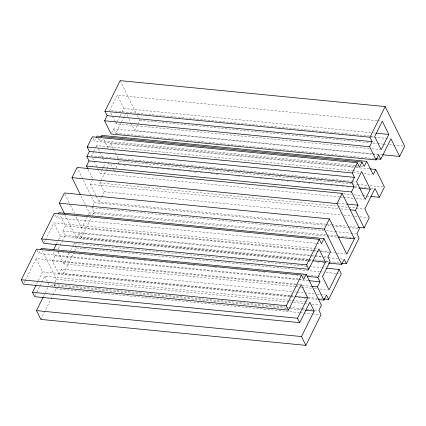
<?xml version="1.0" encoding="UTF-8"?>
<svg xmlns="http://www.w3.org/2000/svg" width="426" height="426" viewBox="0 0 426 426"><rect width="100%" height="100%" fill="white"/><g stroke="black" fill="none" stroke-linecap="round" stroke-linejoin="round"><path stroke-width="0.32" stroke-dasharray="2.13 1.6" d="M24.058 282.992L24.942 281.213M25.235 280.617L36.141 258.651L295.884 284.073M298.418 278.966L38.675 253.545L40.369 250.142M44.325 242.165L45.199 240.413M45.486 239.833L53.889 222.905L313.627 248.331M316.161 243.225L56.424 217.803L58.112 214.395M358.154 167.019L94.444 141.208L96.138 137.806M376.999 120.675L117.262 95.254L109.658 110.574L369.395 135.995M93.518 151.853L91.542 155.825L351.285 181.252M93.8 151.289L95.77 147.316M96.052 146.746L96.617 145.612L352.387 170.65M354.922 165.544L99.151 140.505L100.275 138.237M36.561 284.121L38.01 281.203M38.297 280.617L42.648 271.868L36.141 258.651M56.589 243.784L58.341 240.248M58.634 239.657L60.391 236.121L53.889 222.905M62.169 241.313L65.093 235.424L62.926 231.014L65.46 225.908L59.805 214.416M111.655 132.864L113.625 128.892L372.042 154.191M369.289 148.562L116.16 123.785L117.038 122.017M117.331 121.431L119.669 116.719M119.962 116.128L121.719 112.592M122.012 112.006L123.764 108.47L117.262 95.254M35.252 295.527L39.597 286.773M39.89 286.192L41.626 282.688M41.918 282.108L44.815 276.272L288.029 300.08M289.579 296.746L58.921 274.168L52.419 260.952L54.954 255.845L52.787 251.441M58.367 248.97L59.826 246.026M60.119 245.44L61.877 241.904M95.935 195.518L90.44 184.362L92.98 179.255M353.276 167.253L110.723 143.509L108.188 148.615L103.097 138.274M374.209 158.594L115.792 133.301L123.327 118.124M123.615 117.544L125.35 114.04M339.469 196.865L100.216 173.446L102.187 169.473M102.469 168.909L103.316 167.205M103.593 166.641L105.286 163.233M43.548 296.363L45.023 293.392M45.316 292.8L48.559 286.267M101.649 196.876L104.184 191.769L99.849 182.956L100.717 181.21M101.005 180.624L106.798 168.952M107.091 168.371L109.12 164.282M54.933 286.581L53.852 284.382L54.698 282.678M54.975 282.113L56.386 279.275L42.382 250.807M58.921 274.168L61.456 269.062L292.114 291.64M295.314 286.597L63.991 263.955L69.204 253.454M70.652 250.536L72.393 247.032M72.681 246.446L74.129 243.534L308.754 266.495M307.327 261.005L76.664 238.427L79.199 233.32L309.862 255.898M312.396 250.792L81.733 228.214L87.293 217.02M88.464 214.661L89.343 212.893L80.668 195.273M92.57 215.162L94.045 212.191L91.878 207.787L92.719 206.088M93.001 205.518L94.412 202.68L77.356 168.025M40.811 319.42L50.753 299.393M51.045 298.802L52.803 295.266M53.096 294.675L56.019 288.785L55.204 287.135M290.319 295.655L63.623 273.465L73.645 253.278M74.827 250.903L76.297 247.937L74.129 243.534M308.062 259.913L81.366 237.724L91.388 217.537M325.805 224.172L99.114 201.983L101.367 197.44M114.322 171.343L117.704 164.537M117.986 163.967L119.392 161.129L118.524 159.372M372.532 153.786L134.6 130.494L137.417 124.823M137.699 124.254L139.675 120.281L136.469 113.774M377.665 120.744L380.966 121.064M123.764 108.47L370.945 132.662M373.591 132.923L375.572 133.114M370.056 136.059L374.023 136.448M371.131 136.874L373.778 137.135M374.438 137.199L389.636 138.684M139.675 120.281L370.332 142.859M372.974 143.12L376.941 143.509M377.601 143.573L382.889 144.089M383.549 144.153L386.856 144.478M389.497 144.739L392.804 145.058M393.464 145.122L403.379 146.097M371.935 148.823L380.524 149.664M373.192 153.85L381.787 154.691M372.702 154.255L377.329 154.707M355.588 165.607L357.568 165.805M360.87 166.124L362.856 166.321M355.923 167.514L369.8 168.872M353.047 170.714L360.321 171.428M353.388 172.621L359.336 173.201M363.964 173.654L371.893 174.431M351.945 181.316L355.912 181.705M119.392 161.129L351.375 183.84M352.036 183.904L356.663 184.357M357.323 184.421L367.239 185.39M369.88 185.651L383.096 186.945M354.528 186.471L357.829 186.796M360.476 187.051L368.405 187.829M371.051 188.09L373.693 188.345M107.927 163.493L109.253 163.621M113.215 164.01L114.535 164.138M118.503 164.527L120.483 164.724M123.79 165.048L125.771 165.24M129.738 165.629L131.059 165.757M135.026 166.145L136.347 166.273M140.314 166.662L142.295 166.859M145.601 167.178L147.582 167.375M151.549 167.764L152.87 167.892M156.837 168.281L158.158 168.408M162.125 168.797L163.446 168.925M167.413 169.314L169.394 169.511M173.361 169.899L174.681 170.027M178.648 170.416L179.969 170.544M189.224 171.449L191.205 171.646M194.506 171.966L196.492 172.163M200.454 172.551L201.78 172.679M211.03 173.584L213.016 173.781M216.317 174.101L218.304 174.298M238.129 176.236L239.449 176.369M259.94 178.372L261.26 178.505M265.228 178.888L266.548 179.021M281.751 180.507L283.072 180.635M287.039 181.023L288.359 181.156M298.275 182.126L299.595 182.253M303.562 182.642L304.883 182.77M308.845 183.159L310.171 183.292M320.08 184.261L321.406 184.389M325.368 184.778L326.694 184.905M330.656 185.294L331.982 185.422M335.944 185.811L337.93 186.008M341.892 186.396L343.212 186.524M347.179 186.913L348.5 187.041M354.448 187.626L358.415 188.01M343.66 193.793L351.594 194.57M354.235 194.826L362.164 195.603M362.83 195.667L366.131 195.992M366.791 196.056L370.098 196.381M340.129 196.929L342.77 197.19M343.431 197.254L353.346 198.223M355.992 198.484L363.921 199.261M338.18 203.255L346.109 204.033M99.849 182.956L337.115 206.184M337.775 206.248L355.625 207.994M356.285 208.058L364.214 208.836M90.44 184.362L338.287 208.618M340.928 208.878L348.862 209.656M104.184 191.769L341.45 214.992M344.096 215.252L352.025 216.03M354.672 216.286L357.313 216.546M359.959 216.802L367.888 217.579M326.47 224.236L331.093 224.688M331.758 224.752L346.956 226.243M349.602 226.499L357.531 227.276M94.412 202.68L325.07 225.258M327.716 225.519L331.678 225.908M332.339 225.972L347.541 227.457M348.202 227.521L358.117 228.496M91.878 207.787L323.856 230.493M326.502 230.754L334.431 231.531M335.092 231.595L350.294 233.081M350.955 233.15L356.243 233.666M94.045 212.191L326.683 234.966M327.349 235.03L337.259 235.999M337.919 236.063L353.122 237.554M353.782 237.617L357.749 238.006M89.343 212.893L337.845 237.218M316.822 243.289L320.128 243.613M314.287 248.395L317.594 248.72M65.46 225.908L316.609 250.493M321.236 250.946L329.165 251.723M313.057 250.855L319.005 251.436M319.665 251.5L328.92 252.41M329.58 252.474L345.443 254.024M62.926 231.014L321.342 256.314M323.989 256.569L327.29 256.894M310.522 255.962L314.489 256.351M315.149 256.415L322.418 257.128M323.078 257.192L327.706 257.645M328.366 257.709L337.621 258.614M340.262 258.875L343.569 259.194M65.093 235.424L308.312 259.226M308.972 259.296L312.274 259.615M314.92 259.876L323.51 260.717M326.156 260.973L328.797 261.234M308.722 259.977L312.029 260.302M325.906 261.66L339.788 263.018M60.391 236.121L307.572 260.318M308.232 260.382L312.199 260.771M307.987 261.069L311.289 261.394M317.237 261.974L319.223 262.166M322.525 262.491L323.851 262.618M324.511 262.682L327.812 263.007M309.414 266.564L321.316 267.725M321.976 267.789L325.938 268.178M76.297 247.937L319.516 271.745M320.176 271.809L323.483 272.129M326.124 272.39L336.039 273.359M336.7 273.423L340.001 273.748M302.689 274.743L304.67 274.935M307.316 275.196L317.226 276.165M317.887 276.229L321.854 276.618M57.414 251.894L58.735 252.022M62.697 252.41L64.022 252.543M67.984 252.927L69.31 253.06M73.272 253.449L75.258 253.64M79.22 254.029L80.546 254.157M84.508 254.546L85.834 254.673M89.795 255.062L91.116 255.195M95.083 255.584L97.064 255.776M101.031 256.164L102.352 256.292M106.319 256.681L107.64 256.809M111.607 257.197L112.927 257.331M116.894 257.714L118.875 257.911M122.182 258.236L124.163 258.428M128.13 258.816L129.451 258.944M133.418 259.333L134.738 259.461M138.706 259.849L140.026 259.982M143.993 260.371L145.974 260.563M149.941 260.952L151.262 261.079M155.229 261.468L156.55 261.596M160.517 261.985L161.837 262.118M165.805 262.501L167.785 262.698M171.753 263.087L173.073 263.215M177.035 263.603L178.361 263.731M187.61 264.637L189.597 264.834M192.898 265.158L194.884 265.35M214.709 267.288L216.69 267.485M236.521 269.424L237.841 269.557M258.332 271.559L259.652 271.692M263.619 272.081L264.94 272.209M280.143 273.694L281.464 273.827M285.425 274.211L286.751 274.344M296.661 275.313L297.987 275.441M303.275 275.957L304.595 276.091M299.079 279.035L302.385 279.355M54.954 255.845L298.168 279.653M298.834 279.717L308.083 280.622M298.525 284.334L300.511 284.525M52.419 260.952L295.633 284.76M296.294 284.824L299.6 285.148M302.242 285.404L310.836 286.245M295.974 286.661L301.262 287.183M301.922 287.246L311.832 288.216M314.479 288.477L317.12 288.732M319.766 288.993L327.695 289.771M294.76 291.901L296.741 292.092M297.401 292.156L304.01 292.806M304.675 292.87L314.585 293.839M317.232 294.1L319.873 294.355M320.533 294.419L325.16 294.872M290.979 295.724L294.281 296.043M308.163 297.401L316.752 298.243M317.413 298.312L322.7 298.828M42.648 271.868L294.457 296.512M290.239 296.81L294.206 297.199M298.834 297.652L300.154 297.779M304.121 298.168L305.442 298.301M308.089 298.557L317.338 299.462M288.69 300.144L304.553 301.693M305.213 301.762L309.18 302.146M56.386 279.275L291.011 302.242M293.652 302.497L307.535 303.855M312.162 304.308L320.091 305.085M53.852 284.382L285.83 307.087M286.496 307.151L288.477 307.348M289.137 307.412L301.693 308.642M302.353 308.706L305.66 309.031M306.321 309.095L312.269 309.675M314.915 309.936L318.217 310.256M286.416 308.307L49.15 285.079L47.701 282.145M290.383 308.696L300.958 309.729M301.619 309.793L304.26 310.053M56.019 288.785L299.233 312.593M299.899 312.657L303.2 312.982M303.86 313.046L311.795 313.824M312.455 313.887L319.724 314.596M120.164 80.636L136.176 113.183M126.799 114.637L127.667 116.399M128.822 118.747L130.558 122.273M130.846 122.858L134.6 130.494M110.787 112.869L114.748 120.915M115.031 121.49L116.16 123.785M113.625 128.892L115.792 133.301M110.723 143.509L113.321 148.796M113.614 149.382L118.236 158.781M97.794 137.752L99.151 140.505M110.856 164.298L112.586 167.817M112.879 168.408L113.747 170.171M92.82 137.907L94.444 141.208M96.617 145.612L97.192 146.789M98.347 149.137L99.503 151.486M99.796 152.077L102.394 157.359M102.682 157.95L104.418 161.47M92.703 158.174L93.858 160.527M94.146 161.113L97.905 168.749M98.193 169.335L100.216 173.446M88.171 169.484L92.692 178.68M96.223 196.109L99.114 201.983M64.97 194.144L70.173 204.72M70.466 205.305L74.513 213.527M75.956 216.467L81.733 228.214M79.199 233.32L81.366 237.724M65.103 214.933L76.664 238.427M54.794 214.496L56.424 217.803M58.053 251.888L63.991 263.955M61.456 269.062L63.623 273.465M37.051 250.238L38.675 253.545M44.815 276.272L47.414 281.559"/><path stroke-width="0.64" d="M35.981 285.287L32.504 292.289L34.671 296.693L299.702 322.636L297.534 318.233L307.673 297.806L301.171 284.595L288.493 310.123L23.467 284.179L21.3 279.775L36.508 249.141L301.539 275.079L303.706 279.488L306.241 274.381L41.21 248.438L40.651 249.572M318.659 299.59L323.946 300.112L317.445 286.895L319.979 281.788L317.812 277.385L325.416 262.065L318.914 248.848L308.775 269.275L43.745 243.331L41.578 238.927L54.256 213.394L319.282 239.337L321.449 243.741L323.984 238.635L58.958 212.696L58.394 213.831M64.528 213.756L59.326 203.186L64.395 192.973L329.42 218.911L346.764 254.157L354.368 238.837L337.025 203.596L342.099 193.383L77.069 167.439L71.999 177.653L80.381 194.687M87.889 168.909L86.473 166.039L89.007 160.932L86.84 156.528L89.375 151.422L87.208 147.018L92.277 136.805L357.308 162.743L359.475 167.152L362.009 162.045L96.984 136.102L96.42 137.236M376.195 158.786L380.817 159.239L378.65 154.835L376.115 159.942L111.09 133.998L104.588 120.782L107.123 115.68L104.956 111.271L120.164 80.636L385.189 106.58L404.7 146.225L399.631 156.438L382.447 154.755M101.122 136.538L101.686 135.399L366.711 161.342L373.213 174.559L375.748 169.452L369.8 168.872M53.665 249.673L56.296 244.37M306.241 274.381L321.412 305.218L318.877 310.32L321.044 314.729L305.836 345.364L40.811 319.42L36.471 310.613L43.255 296.954M288.493 310.123L286.325 305.719L301.539 275.079M308.775 269.275L306.608 264.871L319.282 239.337M328.473 263.071L341.695 264.365L324.351 229.124L329.42 218.911M358.191 227.34L364.139 227.921L355.47 210.3L358.005 205.194L351.503 191.982L354.038 186.876L351.871 182.466L354.405 177.365L352.238 172.956L357.308 162.743M376.115 159.942L369.614 146.725L372.148 141.618L369.981 137.215L385.189 106.58M366.711 161.342L364.177 166.449L362.009 162.045M388.794 134.408L381.185 149.728L374.683 136.512L382.287 121.197L388.794 134.408L376.233 133.184M299.702 322.636L309.84 302.215L314.175 311.023L301.502 336.556L305.836 345.364M380.817 159.239L390.962 138.817L399.631 156.438M370.311 189.176L365.242 199.389L356.573 181.769L361.642 171.556L370.311 189.176L359.075 188.079M323.946 300.112L326.481 295.005L328.648 299.409L324.026 298.956M326.598 268.242L339.16 269.472L329.016 289.898L322.514 276.682L330.118 261.362L327.951 256.958L330.485 251.851L323.984 238.635M341.695 264.365L344.229 259.258L346.397 263.667L341.769 263.215M328.648 299.409L341.327 273.881L339.16 269.472M346.397 263.667L359.07 238.134L356.903 233.73L359.438 228.624L342.099 193.383M364.139 227.921L369.209 217.713L364.874 208.9L375.013 188.473L379.348 197.286L370.758 196.445M379.348 197.286L384.422 187.073L375.748 169.452M104.956 111.271L369.981 137.215M107.123 115.68L372.148 141.618M104.588 120.782L369.614 146.725M87.208 147.018L352.238 172.956M89.375 151.422L354.405 177.365M86.84 156.528L351.871 182.466M89.007 160.932L354.038 186.876M86.473 166.039L351.503 191.982M346.769 204.097L358.005 205.194M71.999 177.653L337.025 203.596M350.183 209.784L355.47 210.3M59.326 203.186L324.351 229.124M337.845 237.218L354.368 238.837M312.86 260.834L325.416 262.065M41.578 238.927L306.608 264.871M307.237 276.346L317.812 277.385M308.743 280.686L319.979 281.788M311.497 286.315L317.445 286.895M295.117 296.581L307.673 297.806M21.3 279.775L286.325 305.719M305.586 310.181L314.175 311.023M32.504 292.289L297.534 318.233M36.471 310.613L301.502 336.556"/></g></svg>
